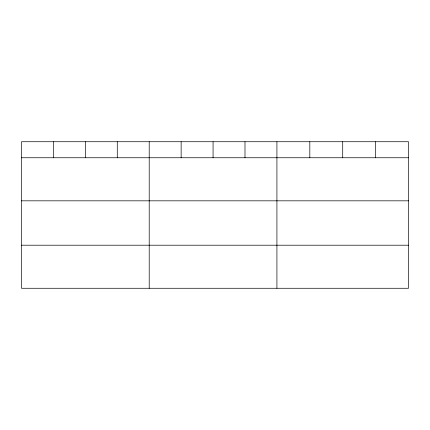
<?xml version="1.0" encoding="UTF-8"?>
<svg xmlns="http://www.w3.org/2000/svg" width="430" height="430" viewBox="0 0 430 430"><rect width="100%" height="100%" fill="white"/><g stroke="black" fill="none" stroke-linecap="round" stroke-linejoin="round"><path stroke-width="0.64" d="M408.5 157.751L408.5 288.272L21.5 288.272L21.5 141.728L408.5 141.728L408.5 157.751L21.5 157.751M21.5 200.826L408.5 200.826M21.5 245.202L408.5 245.202M375.605 141.728L375.605 157.751M342.71 141.728L342.71 157.751M309.815 141.728L309.815 157.751M276.92 141.728L276.92 288.272M244.993 141.728L244.993 157.751M213.065 141.728L213.065 157.751M181.137 141.728L181.137 157.751M149.21 141.728L149.21 288.272M117.282 141.728L117.282 157.751M85.355 141.728L85.355 157.751M53.428 141.728L53.428 157.751"/></g></svg>
